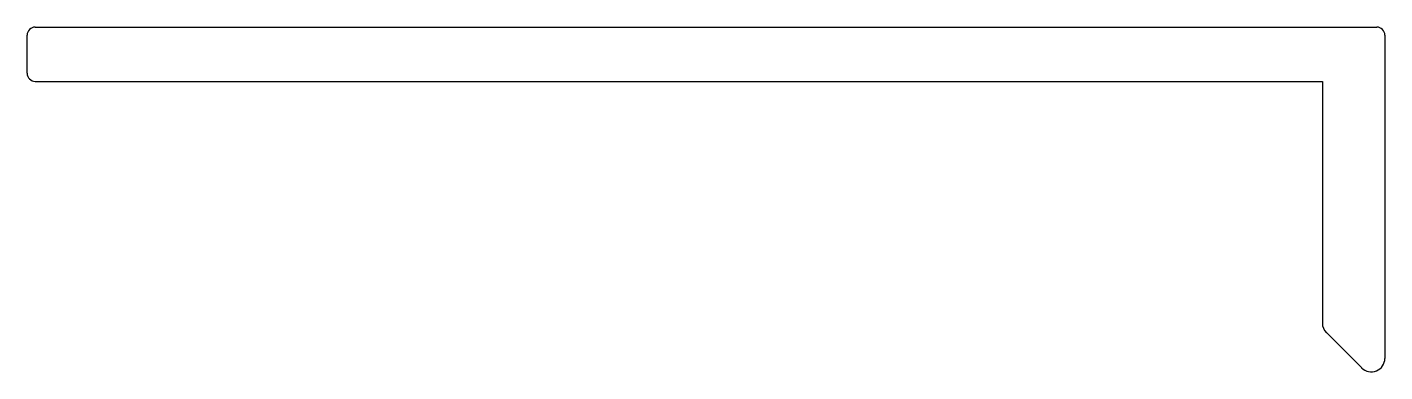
# Model space of a CAD drawing. Extents: x 1212.9 to 1262.9, y 2246.7 to 2259.4.
import ezdxf

# ---------------------------------------------------------------- set-up
doc = ezdxf.new("R2010")
doc.units = 0
doc.layers.get('0').update_dxf_attribs({"linetype": 'CONTINUOUS'})

msp = doc.modelspace()

# ---------------------------------------------------------------- linework, layer by layer
for p, q in [((1212.878, 2257.672), (1212.878, 2259.072)), ((1213.178, 2259.372), (1262.578, 2259.372)), ((1262.878, 2259.072), (1262.878, 2247.155)), ((1213.178, 2257.372), (1260.578, 2257.372)), ((1260.578, 2257.372), (1260.578, 2248.455)), ((1262.025, 2246.802), (1260.725, 2248.102))]:
    msp.add_line(p, q)
for centre, radius, start, end in [((1213.178, 2259.072), 0.3, 90, 180), ((1262.578, 2259.072), 0.3, 360, 90), ((1213.178, 2257.672), 0.3, 180, 270), ((1261.078, 2248.455), 0.5, 180, 225), ((1262.378, 2247.155), 0.5, 225, 0)]:
    msp.add_arc(centre, radius, start, end)

doc.saveas('drawing.dxf')
